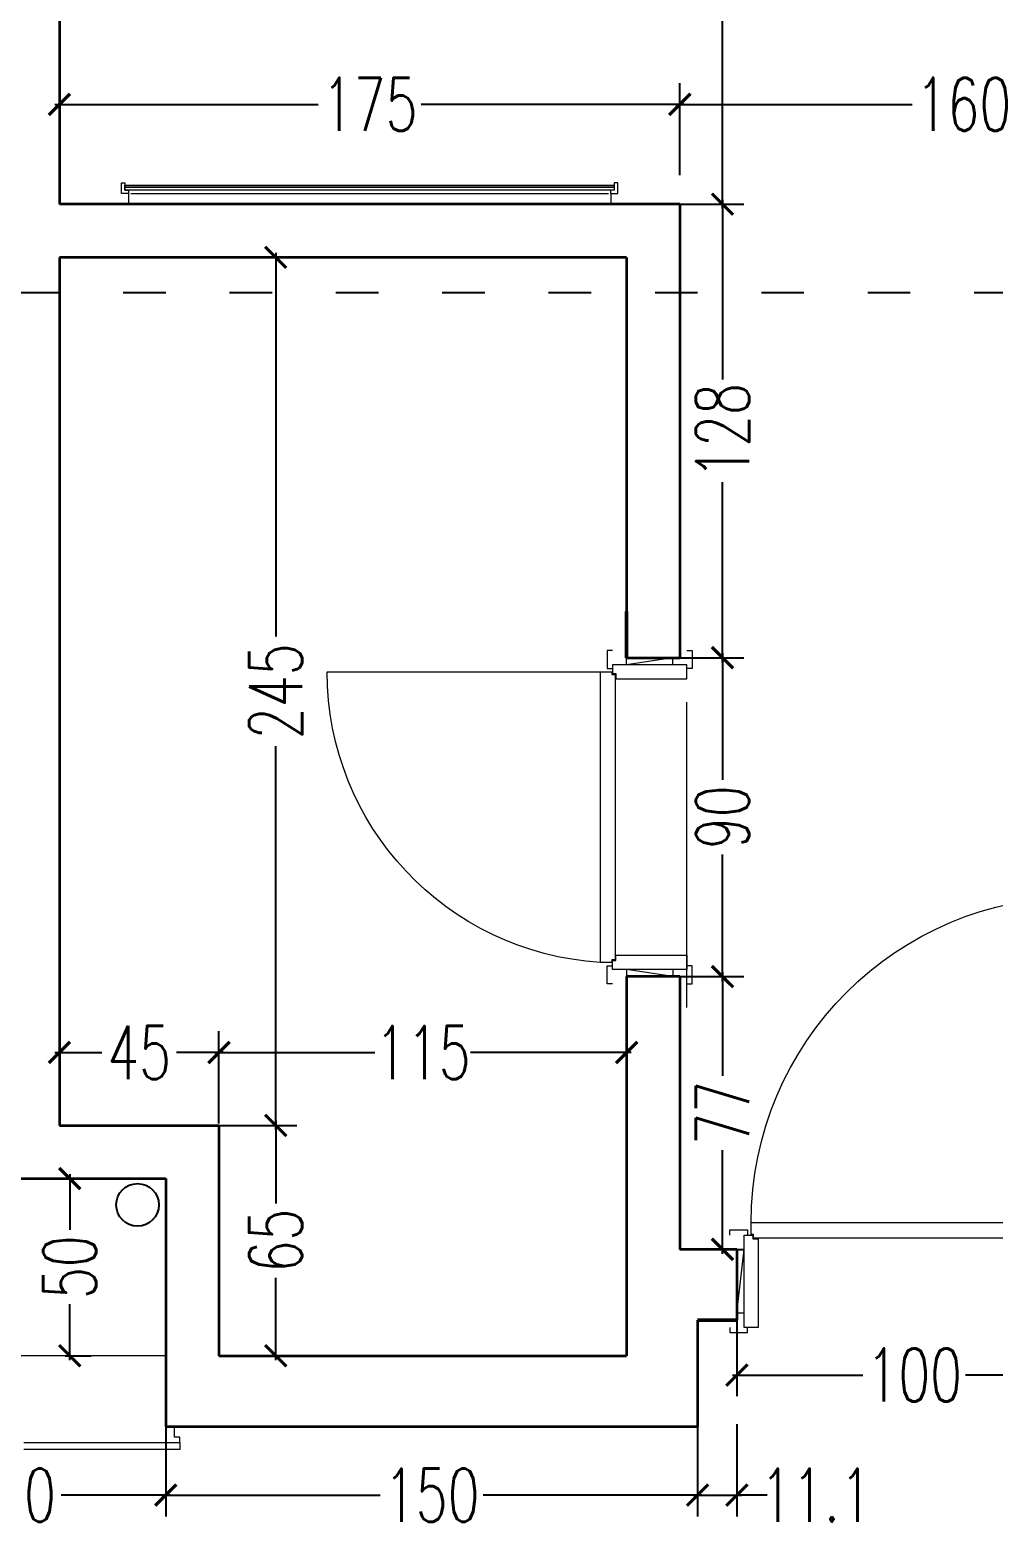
# Model space of a CAD drawing. Header units: centimetres. Extents: x -3207095 to 15275363, y -32656 to 4798027.
# Drawn here: x 701401.8 to 701673.7, y 4438990.4 to 4439413.7 of the extents above; entities that cross this region are included whole.
import ezdxf

# ---------------------------------------------------------------- set-up
doc = ezdxf.new("R2010")
doc.units = ezdxf.units.CM
doc.linetypes.add('ACAD_ISO03W100', pattern=[30, 12, -18])
doc.linetypes.add('DUZ', pattern=[500, 500])
doc.layers.get('0').update_dxf_attribs({"color": 1, "linetype": 'DUZ'})
for name, color, linetype in [('0 MC MAHAL', 94, 'Continuous'), ('DIM', 1, 'DUZ'), ('TESİSAT', 57, 'Continuous')]:
    doc.layers.add(name, color=color, linetype=linetype)
for name, color, linetype, lineweight in [('DUV', 220, 'Continuous', 50), ('DUVAR', 7, 'Continuous', 35), ('FE_MOBTEF.2', 33, 'Continuous', 18), ('KAPEN', 151, 'Continuous', 9)]:
    doc.layers.add(name, color=color, linetype=linetype, lineweight=lineweight)
doc.styles.add('DIM', font='ROMANSTW.SHX', dxfattribs={"width": 0.7})
doc.dimstyles.new('1_100', dxfattribs={"dimtxt": 15, "dimasz": 6, "dimexe": 6, "dimexo": 0, "dimgap": 2, "dimtad": 0, "dimdec": 1, "dimzin": 11, "dimdsep": 46, "dimtxsty": 'DIM', "dimblk": 'ARCHTICK', "dimcen": 3, "dimdle": 1.25, "dimclrt": 2, "dimadec": 0, "dimazin": 0, "dimtfac": 1.25, "dimtdec": 1, "dimtix": 1, "dimtofl": 0, "dimtmove": 1, "dimatfit": 3, "dimldrblk": 'ARCHTICK', "dimfxl": 20, "dimfxlon": 1, "dimtolj": 1, "dimtzin": 0, "dimarcsym": 0})

# ---------------------------------------------------------------- blocks, each defined once
blk = doc.blocks.new('new block')
at = {"layer": 'KAPEN'}
for p, q in [((105202.0528, 48261.8596), (105202.0198, 48261.8596)), ((105202.0528, 48261.8526), (105202.0528, 48261.8596)), ((105202.0628, 48261.8526), (105202.0528, 48261.8526)), ((105202.0628, 48261.0466), (105202.0628, 48261.8526)), ((105201.2498, 48261.0396), (105202.0528, 48261.0396)), ((105202.0528, 48261.0466), (105202.0628, 48261.0466)), ((105202.0528, 48261.0396), (105202.0528, 48261.0466))]:
    blk.add_line(p, q, dxfattribs=at)
for points in [[(105202.0548, 48261.9196), (105202.0398, 48261.9196), (105202.0398, 48261.8696), (105202.0548, 48261.8696)], [(105202.2648, 48261.9196), (105202.2798, 48261.9196), (105202.2798, 48261.8696), (105202.2648, 48261.8696)], [(105202.0198, 48261.0396), (105202.0198, 48261.8596)], [(105202.2248, 48261.8796), (105202.2248, 48261.8996), (105202.0948, 48261.8796), (105202.0948, 48261.8996)], [(105202.0548, 48260.9796), (105202.0398, 48260.9796), (105202.0398, 48261.0296), (105202.0548, 48261.0296)], [(105202.2248, 48261.0196), (105202.2248, 48260.9996), (105202.0948, 48261.0196), (105202.0948, 48260.9996)], [(105202.2648, 48260.9796), (105202.2798, 48260.9796), (105202.2798, 48261.0296), (105202.2648, 48261.0296)]]:
    blk.add_lwpolyline(points, dxfattribs=at)
for points in [[(105202.0548, 48261.8796), (105202.0548, 48261.8546), (105202.0648, 48261.8546), (105202.0648, 48261.8396), (105202.2648, 48261.8396), (105202.2648, 48261.8796)], [(105202.0548, 48261.0196), (105202.0548, 48261.0446), (105202.0648, 48261.0446), (105202.0648, 48261.0596), (105202.2648, 48261.0596), (105202.2648, 48261.0196)]]:
    blk.add_lwpolyline(points, close=True, dxfattribs=at)
blk.add_arc((105202.0715, 48261.0396), 0.8216, 93.6023, 180, dxfattribs=at)
blk = doc.blocks.new('K210')
for p, q in [((0.04, 0.985), (0.04, 0.032)), ((0.96, 0.032), (0.96, 0.065)), ((0.04, 0.032), (0.047, 0.032)), ((0.047, 0.032), (0.047, 0.022)), ((0.047, 0.022), (0.953, 0.022)), ((0.953, 0.032), (0.96, 0.032)), ((0.953, 0.022), (0.953, 0.032))]:
    blk.add_line(p, q)
for points in [[(-0.02, 0.03), (-0.02, 0.045), (0.03, 0.045), (0.03, 0.03)], [(0.04, 0.065), (0.96, 0.065)], [(1.02, 0.03), (1.02, 0.045), (0.97, 0.045), (0.97, 0.03)], [(0.02, -0.19), (0, -0.19), (0.02, -0.01), (0, -0.01)], [(0.98, -0.19), (1, -0.19), (0.98, -0.01), (1, -0.01)], [(-0.02, -0.23), (-0.02, -0.245), (0.03, -0.245), (0.03, -0.23)], [(1.02, -0.23), (1.02, -0.245), (0.97, -0.245), (0.97, -0.23)]]:
    blk.add_lwpolyline(points)
for points in [[(0.02, 0.03), (0.045, 0.03), (0.045, 0.02), (0.06, 0.02), (0.06, -0.23), (0.02, -0.23)], [(0.98, 0.03), (0.955, 0.03), (0.955, 0.02), (0.94, 0.02), (0.94, -0.23), (0.98, -0.23)]]:
    blk.add_lwpolyline(points, close=True)
blk.add_arc((0.04, 0.065), 0.92, 0, 90)
blk = doc.blocks.new('rgtkjıtdkfgölv')
at = {"layer": 'FE_MOBTEF.2'}
for p, q in [((104445.9076, 48877.9319), (104445.9076, 48877.9619)), ((104447.2679, 48877.9319), (104447.2679, 48877.9619)), ((104445.9079, 48877.9319), (104445.8879, 48877.9319)), ((104445.8879, 48877.9319), (104445.8879, 48877.9019)), ((104445.8879, 48877.9019), (104445.8979, 48877.9019)), ((104445.8979, 48877.9139), (104445.8979, 48877.9219)), ((104445.8979, 48877.9219), (104447.2779, 48877.9219)), ((104445.8979, 48877.9219), (104445.9079, 48877.9219)), ((104445.8979, 48877.9019), (104445.8979, 48877.9219)), ((104445.8979, 48877.9079), (104445.8979, 48877.9139)), ((104445.8979, 48877.9139), (104447.2779, 48877.9139)), ((104447.2779, 48877.9139), (104445.8979, 48877.9139)), ((104447.2779, 48877.9079), (104445.8979, 48877.9079)), ((104445.9079, 48877.9219), (104445.9079, 48877.9319)), ((104447.2612, 48877.9319), (104445.9143, 48877.9319)), ((104447.2679, 48877.9319), (104447.2879, 48877.9319)), ((104447.2679, 48877.9219), (104447.2679, 48877.9319)), ((104447.2779, 48877.9219), (104447.2679, 48877.9219)), ((104447.2779, 48877.9019), (104447.2779, 48877.9219)), ((104447.2779, 48877.9219), (104447.2779, 48877.9139)), ((104447.2779, 48877.9139), (104447.2779, 48877.9079)), ((104447.2879, 48877.9019), (104447.2779, 48877.9019)), ((104447.2879, 48877.9319), (104447.2879, 48877.9019))]:
    blk.add_line(p, q, dxfattribs=at)
blk = doc.blocks.new('_ArchTick')
at = {"color": 0, "linetype": 'ByBlock', "const_width": 0.15}
blk.add_lwpolyline([(-0.5, -0.5), (0.5, 0.5)], dxfattribs=at)
blk = doc.blocks.new('*D5007')
at = {"layer": 'Defpoints', "color": 0, "linetype": 'Continuous', "lineweight": 5, "transparency": 16777216}
for p in [(701585.1, 4439146.58), (701597.14, 4439146.58), (701585.1, 4439069.58)]:
    blk.add_point(p, dxfattribs=at)
at = {"layer": 'DIM', "color": 0, "linetype": 'Continuous', "lineweight": -2, "transparency": 16777216}
for p, q in [((701585.1, 4439146.58), (701603.14, 4439146.58)), ((701597.14, 4439147.83), (701597.14, 4439118.58)), ((701597.14, 4439068.33), (701597.14, 4439097.58)), ((701585.1, 4439069.58), (701603.14, 4439069.58))]:
    blk.add_line(p, q, dxfattribs=at)
at = {"layer": 'DIM', "color": 0, "linetype": 'Continuous', "lineweight": -2, "transparency": 16777216, "xscale": 6, "yscale": 6, "zscale": 6}
for p, rotation in [((701597.14, 4439146.58), 90), ((701597.14, 4439069.58), 270)]:
    blk.add_blockref('_ArchTick', p, dxfattribs=dict(at, rotation=rotation))
at = {"layer": 'DIM', "color": 2, "linetype": 'Continuous', "lineweight": 5, "transparency": 16777216, "insert": (701597.14, 4439108.08), "char_height": 15, "attachment_point": 5, "rotation": 90, "style": 'DIM'}
blk.add_mtext('\\A1;77', dxfattribs=at)
blk = doc.blocks.new('*D5008')
at = {"layer": 'Defpoints', "color": 0, "linetype": 'Continuous', "lineweight": 5, "transparency": 16777216}
for p in [(701585.1, 4439236.58), (701597.14, 4439236.58), (701585.1, 4439146.58)]:
    blk.add_point(p, dxfattribs=at)
at = {"layer": 'DIM', "color": 0, "linetype": 'Continuous', "lineweight": -2, "transparency": 16777216}
for p, q in [((701585.1, 4439236.58), (701603.14, 4439236.58)), ((701597.14, 4439237.83), (701597.14, 4439202.08)), ((701597.14, 4439145.33), (701597.14, 4439181.08)), ((701585.1, 4439146.58), (701603.14, 4439146.58))]:
    blk.add_line(p, q, dxfattribs=at)
at = {"layer": 'DIM', "color": 0, "linetype": 'Continuous', "lineweight": -2, "transparency": 16777216, "xscale": 6, "yscale": 6, "zscale": 6}
for p, rotation in [((701597.14, 4439236.58), 90), ((701597.14, 4439146.58), 270)]:
    blk.add_blockref('_ArchTick', p, dxfattribs=dict(at, rotation=rotation))
at = {"layer": 'DIM', "color": 2, "linetype": 'Continuous', "lineweight": 5, "transparency": 16777216, "insert": (701597.14, 4439191.58), "char_height": 15, "attachment_point": 5, "rotation": 90, "style": 'DIM'}
blk.add_mtext('\\A1;90', dxfattribs=at)
blk = doc.blocks.new('*D5009')
at = {"layer": 'Defpoints', "color": 0, "linetype": 'Continuous', "lineweight": 5, "transparency": 16777216}
for p in [(701585.1, 4439364.58), (701597.14, 4439364.58), (701585.1, 4439236.58)]:
    blk.add_point(p, dxfattribs=at)
at = {"layer": 'DIM', "color": 0, "linetype": 'Continuous', "lineweight": -2, "transparency": 16777216}
for p, q in [((701585.1, 4439364.58), (701603.14, 4439364.58)), ((701597.14, 4439365.83), (701597.14, 4439315.08)), ((701597.14, 4439235.33), (701597.14, 4439286.08)), ((701585.1, 4439236.58), (701603.14, 4439236.58))]:
    blk.add_line(p, q, dxfattribs=at)
at = {"layer": 'DIM', "color": 0, "linetype": 'Continuous', "lineweight": -2, "transparency": 16777216, "xscale": 6, "yscale": 6, "zscale": 6}
for p, rotation in [((701597.14, 4439364.58), 90), ((701597.14, 4439236.58), 270)]:
    blk.add_blockref('_ArchTick', p, dxfattribs=dict(at, rotation=rotation))
at = {"layer": 'DIM', "color": 2, "linetype": 'Continuous', "lineweight": 5, "transparency": 16777216, "insert": (701597.14, 4439300.58), "char_height": 15, "attachment_point": 5, "rotation": 90, "style": 'DIM'}
blk.add_mtext('\\A1;128', dxfattribs=at)
blk = doc.blocks.new('*D5010')
at = {"layer": 'Defpoints', "color": 0, "linetype": 'Continuous', "lineweight": 5, "transparency": 16777216}
for p in [(701585.1, 4439864.58), (701597.14, 4439864.58), (701585.1, 4439364.58)]:
    blk.add_point(p, dxfattribs=at)
at = {"layer": 'DIM', "color": 0, "linetype": 'Continuous', "lineweight": -2, "transparency": 16777216}
for p, q in [((701585.1, 4439864.58), (701603.14, 4439864.58)), ((701597.14, 4439865.83), (701597.14, 4439630.08)), ((701597.14, 4439363.33), (701597.14, 4439599.08)), ((701585.1, 4439364.58), (701603.14, 4439364.58))]:
    blk.add_line(p, q, dxfattribs=at)
at = {"layer": 'DIM', "color": 0, "linetype": 'Continuous', "lineweight": -2, "transparency": 16777216, "xscale": 6, "yscale": 6, "zscale": 6}
for p, rotation in [((701597.14, 4439864.58), 90), ((701597.14, 4439364.58), 270)]:
    blk.add_blockref('_ArchTick', p, dxfattribs=dict(at, rotation=rotation))
at = {"layer": 'DIM', "color": 2, "linetype": 'Continuous', "lineweight": 5, "transparency": 16777216, "insert": (701597.14, 4439614.58), "char_height": 15, "attachment_point": 5, "rotation": 90, "style": 'DIM'}
blk.add_mtext('\\A1;500', dxfattribs=at)
blk = doc.blocks.new('*D5011')
at = {"layer": 'Defpoints', "color": 0, "linetype": 'Continuous', "lineweight": 5, "transparency": 16777216}
for p in [(701585.1, 4439392.75), (701410.1, 4439364.58), (701585.1, 4439364.58)]:
    blk.add_point(p, dxfattribs=at)
at = {"layer": 'DIM', "color": 0, "linetype": 'Continuous', "lineweight": -2, "transparency": 16777216}
for p, q in [((701410.1, 4439372.75), (701410.1, 4439398.75)), ((701585.1, 4439372.75), (701585.1, 4439398.75)), ((701408.85, 4439392.75), (701483.1, 4439392.75)), ((701586.35, 4439392.75), (701512.1, 4439392.75))]:
    blk.add_line(p, q, dxfattribs=at)
at = {"layer": 'DIM', "color": 0, "linetype": 'Continuous', "lineweight": -2, "transparency": 16777216, "xscale": 6, "yscale": 6, "zscale": 6, "rotation": 180}
blk.add_blockref('_ArchTick', (701410.1, 4439392.75), dxfattribs=at)
at = {"layer": 'DIM', "color": 0, "linetype": 'Continuous', "lineweight": -2, "transparency": 16777216, "xscale": 6, "yscale": 6, "zscale": 6}
blk.add_blockref('_ArchTick', (701585.1, 4439392.75), dxfattribs=at)
at = {"layer": 'DIM', "color": 2, "linetype": 'Continuous', "lineweight": 5, "transparency": 16777216, "insert": (701497.6, 4439392.75), "char_height": 15, "attachment_point": 5, "style": 'DIM'}
blk.add_mtext('\\A1;175', dxfattribs=at)
blk = doc.blocks.new('*D5012')
at = {"layer": 'Defpoints', "color": 0, "linetype": 'Continuous', "lineweight": 5, "transparency": 16777216}
for p in [(701745.1, 4439392.75), (701585.1, 4439364.58), (701745.1, 4439364.58)]:
    blk.add_point(p, dxfattribs=at)
at = {"layer": 'DIM', "color": 0, "linetype": 'Continuous', "lineweight": -2, "transparency": 16777216}
for p, q in [((701585.1, 4439372.75), (701585.1, 4439398.75)), ((701745.1, 4439372.75), (701745.1, 4439398.75)), ((701583.85, 4439392.75), (701650.6, 4439392.75)), ((701746.35, 4439392.75), (701679.6, 4439392.75))]:
    blk.add_line(p, q, dxfattribs=at)
at = {"layer": 'DIM', "color": 0, "linetype": 'Continuous', "lineweight": -2, "transparency": 16777216, "xscale": 6, "yscale": 6, "zscale": 6, "rotation": 180}
blk.add_blockref('_ArchTick', (701585.1, 4439392.75), dxfattribs=at)
at = {"layer": 'DIM', "color": 0, "linetype": 'Continuous', "lineweight": -2, "transparency": 16777216, "xscale": 6, "yscale": 6, "zscale": 6}
blk.add_blockref('_ArchTick', (701745.1, 4439392.75), dxfattribs=at)
at = {"layer": 'DIM', "color": 2, "linetype": 'Continuous', "lineweight": 5, "transparency": 16777216, "insert": (701665.1, 4439392.75), "char_height": 15, "attachment_point": 5, "style": 'DIM'}
blk.add_mtext('\\A1;160', dxfattribs=at)
blk = doc.blocks.new('*D5046')
at = {"layer": 'Defpoints', "color": 0, "linetype": 'Continuous', "lineweight": 5, "transparency": 16777216}
for p in [(701360.1, 4439019.58), (701440.1, 4439019.58), (701440.1, 4439000.23)]:
    blk.add_point(p, dxfattribs=at)
at = {"layer": 'DIM', "color": 0, "linetype": 'Continuous', "lineweight": -2, "transparency": 16777216}
for p, q in [((701360.1, 4439019.58), (701360.1, 4438994.23)), ((701440.1, 4439019.58), (701440.1, 4438994.23)), ((701358.85, 4439000.23), (701389.6, 4439000.23)), ((701441.35, 4439000.23), (701410.6, 4439000.23))]:
    blk.add_line(p, q, dxfattribs=at)
at = {"layer": 'DIM', "color": 0, "linetype": 'Continuous', "lineweight": -2, "transparency": 16777216, "xscale": 6, "yscale": 6, "zscale": 6, "rotation": 180}
blk.add_blockref('_ArchTick', (701360.1, 4439000.23), dxfattribs=at)
at = {"layer": 'DIM', "color": 0, "linetype": 'Continuous', "lineweight": -2, "transparency": 16777216, "xscale": 6, "yscale": 6, "zscale": 6}
blk.add_blockref('_ArchTick', (701440.1, 4439000.23), dxfattribs=at)
at = {"layer": 'DIM', "color": 2, "linetype": 'Continuous', "lineweight": 5, "transparency": 16777216, "insert": (701400.1, 4439000.23), "char_height": 15, "attachment_point": 5, "style": 'DIM'}
blk.add_mtext('\\A1;80', dxfattribs=at)
blk = doc.blocks.new('*D5047')
at = {"layer": 'Defpoints', "color": 0, "linetype": 'Continuous', "lineweight": 5, "transparency": 16777216}
for p in [(701440.1, 4439019.58), (701590.1, 4439019.58), (701590.1, 4439000.23)]:
    blk.add_point(p, dxfattribs=at)
at = {"layer": 'DIM', "color": 0, "linetype": 'Continuous', "lineweight": -2, "transparency": 16777216}
for p, q in [((701440.1, 4439019.58), (701440.1, 4438994.23)), ((701590.1, 4439019.58), (701590.1, 4438994.23)), ((701438.85, 4439000.23), (701500.6, 4439000.23)), ((701591.35, 4439000.23), (701529.6, 4439000.23))]:
    blk.add_line(p, q, dxfattribs=at)
at = {"layer": 'DIM', "color": 0, "linetype": 'Continuous', "lineweight": -2, "transparency": 16777216, "xscale": 6, "yscale": 6, "zscale": 6, "rotation": 180}
blk.add_blockref('_ArchTick', (701440.1, 4439000.23), dxfattribs=at)
at = {"layer": 'DIM', "color": 0, "linetype": 'Continuous', "lineweight": -2, "transparency": 16777216, "xscale": 6, "yscale": 6, "zscale": 6}
blk.add_blockref('_ArchTick', (701590.1, 4439000.23), dxfattribs=at)
at = {"layer": 'DIM', "color": 2, "linetype": 'Continuous', "lineweight": 5, "transparency": 16777216, "insert": (701515.1, 4439000.23), "char_height": 15, "attachment_point": 5, "style": 'DIM'}
blk.add_mtext('\\A1;150', dxfattribs=at)
blk = doc.blocks.new('*D5048')
at = {"layer": 'Defpoints', "color": 0, "linetype": 'Continuous', "lineweight": 5, "transparency": 16777216}
for p in [(701590.1, 4439027.93), (701601.21, 4439028.13), (701601.21, 4439000.23)]:
    blk.add_point(p, dxfattribs=at)
at = {"layer": 'DIM', "color": 0, "linetype": 'Continuous', "lineweight": -2, "transparency": 16777216}
for p, q in [((701590.1, 4439020.23), (701590.1, 4438994.23)), ((701601.21, 4439020.23), (701601.21, 4438994.23)), ((701588.85, 4439000.23), (701602.46, 4439000.23)), ((701609.75, 4439000.23), (701601.21, 4439000.23))]:
    blk.add_line(p, q, dxfattribs=at)
at = {"layer": 'DIM', "color": 0, "linetype": 'Continuous', "lineweight": -2, "transparency": 16777216, "xscale": 6, "yscale": 6, "zscale": 6, "rotation": 180}
blk.add_blockref('_ArchTick', (701590.1, 4439000.23), dxfattribs=at)
at = {"layer": 'DIM', "color": 0, "linetype": 'Continuous', "lineweight": -2, "transparency": 16777216, "xscale": 6, "yscale": 6, "zscale": 6}
blk.add_blockref('_ArchTick', (701601.21, 4439000.23), dxfattribs=at)
at = {"layer": 'DIM', "color": 2, "linetype": 'Continuous', "lineweight": 5, "transparency": 16777216, "insert": (701623.5, 4439000.23), "char_height": 15, "attachment_point": 5, "style": 'DIM'}
blk.add_mtext('\\A1;11.1', dxfattribs=at)
blk = doc.blocks.new('*D5050')
at = {"layer": 'Defpoints', "color": 0, "linetype": 'Continuous', "lineweight": 5, "transparency": 16777216}
for p in [(701601.21, 4439049.58), (701701.21, 4439049.58), (701601.21, 4439034.13)]:
    blk.add_point(p, dxfattribs=at)
at = {"layer": 'DIM', "color": 0, "linetype": 'Continuous', "lineweight": -2, "transparency": 16777216}
for p, q in [((701601.21, 4439049.58), (701601.21, 4439028.13)), ((701701.21, 4439049.58), (701701.21, 4439028.13)), ((701599.96, 4439034.13), (701636.71, 4439034.13)), ((701702.46, 4439034.13), (701665.71, 4439034.13))]:
    blk.add_line(p, q, dxfattribs=at)
at = {"layer": 'DIM', "color": 0, "linetype": 'Continuous', "lineweight": -2, "transparency": 16777216, "xscale": 6, "yscale": 6, "zscale": 6, "rotation": 180}
blk.add_blockref('_ArchTick', (701601.21, 4439034.13), dxfattribs=at)
at = {"layer": 'DIM', "color": 0, "linetype": 'Continuous', "lineweight": -2, "transparency": 16777216, "xscale": 6, "yscale": 6, "zscale": 6}
blk.add_blockref('_ArchTick', (701701.21, 4439034.13), dxfattribs=at)
at = {"layer": 'DIM', "color": 2, "linetype": 'Continuous', "lineweight": 5, "transparency": 16777216, "insert": (701651.21, 4439034.13), "char_height": 15, "attachment_point": 5, "style": 'DIM'}
blk.add_mtext('\\A1;100', dxfattribs=at)
blk = doc.blocks.new('*D5057')
at = {"layer": 'Defpoints', "color": 0, "linetype": 'Continuous', "lineweight": 5, "transparency": 16777216}
for p in [(701411.72, 4439089.58), (701413.01, 4439089.58), (701411.72, 4439039.58)]:
    blk.add_point(p, dxfattribs=at)
at = {"layer": 'DIM', "color": 0, "linetype": 'Continuous', "lineweight": -2, "transparency": 16777216}
for p, q in [((701411.72, 4439089.58), (701419.01, 4439089.58)), ((701413.01, 4439090.83), (701413.01, 4439075.08)), ((701413.01, 4439038.33), (701413.01, 4439054.08)), ((701411.72, 4439039.58), (701419.01, 4439039.58))]:
    blk.add_line(p, q, dxfattribs=at)
at = {"layer": 'DIM', "color": 0, "linetype": 'Continuous', "lineweight": -2, "transparency": 16777216, "xscale": 6, "yscale": 6, "zscale": 6}
for p, rotation in [((701413.01, 4439089.58), 90), ((701413.01, 4439039.58), 270)]:
    blk.add_blockref('_ArchTick', p, dxfattribs=dict(at, rotation=rotation))
at = {"layer": 'DIM', "color": 2, "linetype": 'Continuous', "lineweight": 5, "transparency": 16777216, "insert": (701413.01, 4439064.58), "char_height": 15, "attachment_point": 5, "rotation": 90, "style": 'DIM'}
blk.add_mtext('\\A1;50', dxfattribs=at)
blk = doc.blocks.new('*D5500')
at = {"layer": 'Defpoints', "color": 0, "linetype": 'Continuous', "lineweight": 5, "transparency": 16777216}
for p in [(701455.1, 4439125.16), (701410.1, 4439104.58), (701455.1, 4439104.58)]:
    blk.add_point(p, dxfattribs=at)
at = {"layer": 'DIM', "color": 0, "linetype": 'Continuous', "lineweight": -2, "transparency": 16777216}
for p, q in [((701410.1, 4439105.16), (701410.1, 4439131.16)), ((701455.1, 4439105.16), (701455.1, 4439131.16)), ((701408.85, 4439125.16), (701422.1, 4439125.16)), ((701456.35, 4439125.16), (701443.1, 4439125.16))]:
    blk.add_line(p, q, dxfattribs=at)
at = {"layer": 'DIM', "color": 0, "linetype": 'Continuous', "lineweight": -2, "transparency": 16777216, "xscale": 6, "yscale": 6, "zscale": 6, "rotation": 180}
blk.add_blockref('_ArchTick', (701410.1, 4439125.16), dxfattribs=at)
at = {"layer": 'DIM', "color": 0, "linetype": 'Continuous', "lineweight": -2, "transparency": 16777216, "xscale": 6, "yscale": 6, "zscale": 6}
blk.add_blockref('_ArchTick', (701455.1, 4439125.16), dxfattribs=at)
at = {"layer": 'DIM', "color": 2, "linetype": 'Continuous', "lineweight": 5, "transparency": 16777216, "insert": (701432.6, 4439125.16), "char_height": 15, "attachment_point": 5, "style": 'DIM'}
blk.add_mtext('\\A1;45', dxfattribs=at)
blk = doc.blocks.new('*D5501')
at = {"layer": 'Defpoints', "color": 0, "linetype": 'Continuous', "lineweight": 5, "transparency": 16777216}
for p in [(701570.1, 4439125.16), (701455.1, 4439104.58), (701570.1, 4439104.58)]:
    blk.add_point(p, dxfattribs=at)
at = {"layer": 'DIM', "color": 0, "linetype": 'Continuous', "lineweight": -2, "transparency": 16777216}
for p, q in [((701455.1, 4439105.16), (701455.1, 4439131.16)), ((701570.1, 4439105.16), (701570.1, 4439131.16)), ((701453.85, 4439125.16), (701499.1, 4439125.16)), ((701571.35, 4439125.16), (701526.1, 4439125.16))]:
    blk.add_line(p, q, dxfattribs=at)
at = {"layer": 'DIM', "color": 0, "linetype": 'Continuous', "lineweight": -2, "transparency": 16777216, "xscale": 6, "yscale": 6, "zscale": 6, "rotation": 180}
blk.add_blockref('_ArchTick', (701455.1, 4439125.16), dxfattribs=at)
at = {"layer": 'DIM', "color": 0, "linetype": 'Continuous', "lineweight": -2, "transparency": 16777216, "xscale": 6, "yscale": 6, "zscale": 6}
blk.add_blockref('_ArchTick', (701570.1, 4439125.16), dxfattribs=at)
at = {"layer": 'DIM', "color": 2, "linetype": 'Continuous', "lineweight": 5, "transparency": 16777216, "insert": (701512.6, 4439125.16), "char_height": 15, "attachment_point": 5, "style": 'DIM'}
blk.add_mtext('\\A1;115', dxfattribs=at)
blk = doc.blocks.new('*D5502')
at = {"layer": 'Defpoints', "color": 0, "linetype": 'Continuous', "lineweight": 5, "transparency": 16777216}
for p in [(701455.1, 4439104.58), (701471.11, 4439104.58), (701455.1, 4439039.58)]:
    blk.add_point(p, dxfattribs=at)
at = {"layer": 'DIM', "color": 0, "linetype": 'Continuous', "lineweight": -2, "transparency": 16777216}
for p, q in [((701455.1, 4439104.58), (701477.11, 4439104.58)), ((701471.11, 4439105.83), (701471.11, 4439082.58)), ((701471.11, 4439038.33), (701471.11, 4439061.58)), ((701455.1, 4439039.58), (701477.11, 4439039.58))]:
    blk.add_line(p, q, dxfattribs=at)
at = {"layer": 'DIM', "color": 0, "linetype": 'Continuous', "lineweight": -2, "transparency": 16777216, "xscale": 6, "yscale": 6, "zscale": 6}
for p, rotation in [((701471.11, 4439104.58), 90), ((701471.11, 4439039.58), 270)]:
    blk.add_blockref('_ArchTick', p, dxfattribs=dict(at, rotation=rotation))
at = {"layer": 'DIM', "color": 2, "linetype": 'Continuous', "lineweight": 5, "transparency": 16777216, "insert": (701471.11, 4439072.08), "char_height": 15, "attachment_point": 5, "rotation": 90, "style": 'DIM'}
blk.add_mtext('\\A1;65', dxfattribs=at)
blk = doc.blocks.new('*D5503')
at = {"layer": 'Defpoints', "color": 0, "linetype": 'Continuous', "lineweight": 5, "transparency": 16777216}
for p in [(701455.1, 4439349.58), (701471.11, 4439349.58), (701455.1, 4439104.58)]:
    blk.add_point(p, dxfattribs=at)
at = {"layer": 'DIM', "color": 0, "linetype": 'Continuous', "lineweight": -2, "transparency": 16777216}
for p, q in [((701455.1, 4439349.58), (701477.11, 4439349.58)), ((701471.11, 4439350.83), (701471.11, 4439242.58)), ((701471.11, 4439103.33), (701471.11, 4439211.58)), ((701455.1, 4439104.58), (701477.11, 4439104.58))]:
    blk.add_line(p, q, dxfattribs=at)
at = {"layer": 'DIM', "color": 0, "linetype": 'Continuous', "lineweight": -2, "transparency": 16777216, "xscale": 6, "yscale": 6, "zscale": 6}
for p, rotation in [((701471.11, 4439349.58), 90), ((701471.11, 4439104.58), 270)]:
    blk.add_blockref('_ArchTick', p, dxfattribs=dict(at, rotation=rotation))
at = {"layer": 'DIM', "color": 2, "linetype": 'Continuous', "lineweight": 5, "transparency": 16777216, "insert": (701471.11, 4439227.08), "char_height": 15, "attachment_point": 5, "rotation": 90, "style": 'DIM'}
blk.add_mtext('\\A1;245', dxfattribs=at)

msp = doc.modelspace()

# ---------------------------------------------------------------- linework, layer by layer
at = {"color": 232, "linetype": 'ACAD_ISO03W100'}
msp.add_line((701890.1, 4439339.58), (697950.1, 4439339.58), dxfattribs=at)
at = {"layer": 'DUV'}
for p, q in [((701570.1, 4439249.58), (701570.1, 4439236.58)), ((701601.21, 4439049.58), (701590.1, 4439049.58))]:
    msp.add_line(p, q, dxfattribs=at)
at = {"layer": 'DUVAR'}
for p, q in [((701410.1, 4439864.58), (701410.1, 4439364.58)), ((701585.1, 4439364.58), (701410.1, 4439364.58)), ((701585.1, 4439364.58), (701585.1, 4439236.58)), ((701410.1, 4439349.58), (701410.1, 4439104.58)), ((701570.1, 4439349.58), (701410.1, 4439349.58)), ((701570.1, 4439349.58), (701570.1, 4439236.58)), ((701570.1, 4439236.58), (701585.1, 4439236.58)), ((701570.1, 4439146.58), (701570.1, 4439039.58)), ((701585.1, 4439146.58), (701570.1, 4439146.58)), ((701585.1, 4439146.58), (701585.1, 4439069.58)), ((701410.1, 4439104.58), (701455.1, 4439104.58)), ((701455.1, 4439104.58), (701455.1, 4439039.58)), ((701360.1, 4439089.58), (701440.1, 4439089.58)), ((701440.1, 4439089.58), (701440.1, 4439019.58)), ((701601.21, 4439069.58), (701585.1, 4439069.58)), ((701601.21, 4439069.58), (701601.21, 4439049.58)), ((701590.1, 4439049.58), (701590.1, 4439019.58)), ((701590.1, 4439049.58), (701601.21, 4439049.58)), ((701455.1, 4439039.58), (701570.1, 4439039.58)), ((701440.1, 4439019.58), (701590.1, 4439019.58))]:
    msp.add_line(p, q, dxfattribs=at)
at = {"layer": 'KAPEN'}
for p, q in [((701587.1, 4439137.84), (701587.1, 4439224.04)), ((701440.1, 4439039.58), (701360.1, 4439039.58))]:
    msp.add_line(p, q, dxfattribs=at)
msp.add_lwpolyline([(701440.1, 4439015.08), (701444.1, 4439015.08), (701444.1, 4439016.58), (701442.6, 4439016.58), (701442.6, 4439019.58), (701440.1, 4439019.58), (701440.1, 4439015.08)], close=True, dxfattribs=at)
msp.add_lwpolyline([(701400.1, 4439015.08), (701444.1, 4439015.08), (701444.1, 4439013.08), (701400.1, 4439013.08)], dxfattribs=at)
at = {"layer": 'TESİSAT', "color": 8}
msp.add_circle((701432.13, 4439082.15), 6, dxfattribs=at)

# ---------------------------------------------------------------- block references
at = {"xscale": -99.999999999621, "yscale": 99.999999999621, "zscale": 99.999999999621, "rotation": 180}
msp.add_blockref('new block', (-9818639.39, 9265336.54), dxfattribs=at)
at = {"layer": '0 MC MAHAL', "xscale": 99.999999999621, "yscale": 99.999999999621, "zscale": 99.999999999621, "rotation": 180}
msp.add_blockref('rgtkjıtdkfgölv', (11146156.37, 9327160.77), dxfattribs=at)
at = {"layer": 'KAPEN', "xscale": -99.999999999621, "yscale": 99.999999999621, "zscale": 99.999999999621}
msp.add_blockref('K210', (701701.21, 4439070.58), dxfattribs=at)

# ---------------------------------------------------------------- dimensions: what is measured, and where the dimension line sits
at = {"layer": 'DIM', "linetype": 'Continuous', "lineweight": 5}
for base, p1, p2, angle, picture, middle in [((701597.14, 4439864.58), (701585.1, 4439364.58), (701585.1, 4439864.58), 90, '*D5010', (701597.14, 4439614.58)), ((701585.1, 4439392.75), (701410.1, 4439364.58), (701585.1, 4439364.58), 180, '*D5011', (701497.6, 4439392.75)), ((701745.1, 4439392.75), (701585.1, 4439364.58), (701745.1, 4439364.58), 180, '*D5012', (701665.1, 4439392.75)), ((701597.14, 4439364.58), (701585.1, 4439236.58), (701585.1, 4439364.58), 90, '*D5009', (701597.14, 4439300.58)), ((701471.11, 4439349.58), (701455.1, 4439104.58), (701455.1, 4439349.58), 90, '*D5503', (701471.11, 4439227.08)), ((701597.14, 4439236.58), (701585.1, 4439146.58), (701585.1, 4439236.58), 90, '*D5008', (701597.14, 4439191.58)), ((701597.14, 4439146.58), (701585.1, 4439069.58), (701585.1, 4439146.58), 90, '*D5007', (701597.14, 4439108.08)), ((701455.1, 4439125.16), (701410.1, 4439104.58), (701455.1, 4439104.58), 180, '*D5500', (701432.6, 4439125.16)), ((701570.1, 4439125.16), (701455.1, 4439104.58), (701570.1, 4439104.58), 180, '*D5501', (701512.6, 4439125.16)), ((701471.11, 4439104.58), (701455.1, 4439039.58), (701455.1, 4439104.58), 90, '*D5502', (701471.11, 4439072.08)), ((701413.01, 4439089.58), (701411.72, 4439039.58), (701411.72, 4439089.58), 90, '*D5057', (701413.01, 4439064.58)), ((701601.21, 4439034.13), (701701.21, 4439049.58), (701601.21, 4439049.58), 180, '*D5050', (701651.21, 4439034.13))]:
    dim = msp.add_linear_dim(base=base, p1=p1, p2=p2, angle=angle, dimstyle='1_100', dxfattribs=at)
    dim.commit()
    dim.dimension.update_dxf_attribs({"geometry": picture, "text_midpoint": middle})
dim = msp.add_linear_dim(base=(701601.21, 4439000.23), p1=(701590.1, 4439027.93), p2=(701601.21, 4439028.13), angle=180, dimstyle='1_100', dxfattribs=at)
dim.commit()
dim.dimension.update_dxf_attribs({"geometry": '*D5048', "text_midpoint": (701623.5, 4439000.23), "dimtype": 160})
for base, p1, p2, picture, middle in [((701440.1, 4439000.23), (701360.1, 4439019.58), (701440.1, 4439019.58), '*D5046', (701400.1, 4439000.23)), ((701590.1, 4439000.23), (701440.1, 4439019.58), (701590.1, 4439019.58), '*D5047', (701515.1, 4439000.23))]:
    dim = msp.add_linear_dim(base=base, p1=p1, p2=p2, dimstyle='1_100', dxfattribs=at)
    dim.commit()
    dim.dimension.update_dxf_attribs({"geometry": picture, "text_midpoint": middle})

doc.saveas('drawing.dxf')
